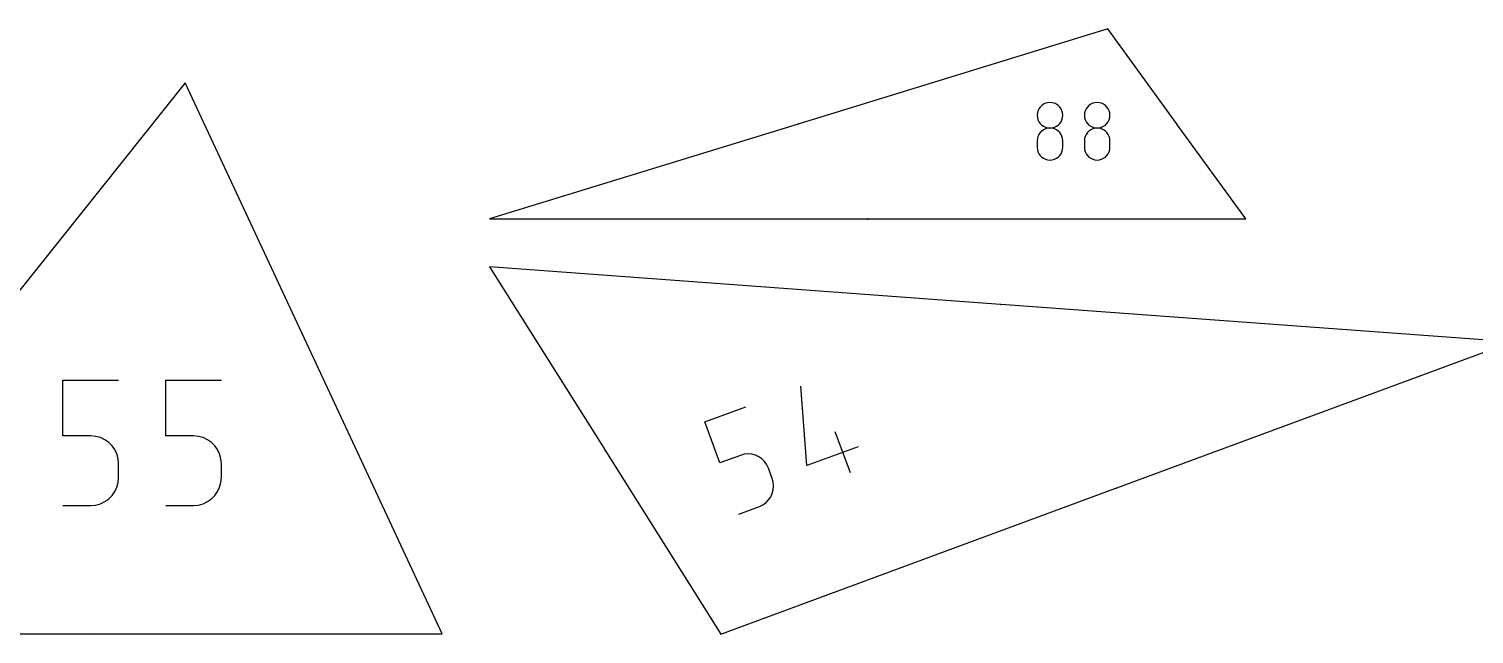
# Model space of a CAD drawing. Extents: x 0 to 500, y 0 to 1020.
# Drawn here: x 130.9 to 227.2, y 345.7 to 386.1 of the extents above; entities that cross this region are included whole.
import ezdxf

# ---------------------------------------------------------------- set-up
doc = ezdxf.new("R2010")
doc.units = 0

msp = doc.modelspace()

# ---------------------------------------------------------------- linework, layer by layer
at = {"layer": 'annotation', "color": 1}
for p, q in [((198.131059, 380.645333), (198.091362, 380.501347)), ((198.194254, 380.778043), (198.131059, 380.645333)), ((198.278521, 380.897035), (198.194254, 380.778043)), ((198.381436, 380.999869), (198.278521, 380.897035)), ((198.500571, 381.084101), (198.381436, 380.999869)), ((198.633501, 381.147291), (198.500571, 381.084101)), ((198.777799, 381.186995), (198.633501, 381.147291)), ((198.93104, 381.200773), (198.777799, 381.186995)), ((199.084281, 381.186995), (198.93104, 381.200773)), ((198.93104, 381.200773), (198.93104, 381.200773)), ((199.22858, 381.147291), (199.084281, 381.186995)), ((199.361509, 381.084101), (199.22858, 381.147291)), ((199.480645, 380.999869), (199.361509, 381.084101)), ((199.583559, 380.897035), (199.480645, 380.999869)), ((199.667827, 380.778043), (199.583559, 380.897035)), ((199.731022, 380.645333), (199.667827, 380.778043)), ((199.770718, 380.501347), (199.731022, 380.645333)), ((201.279191, 380.645333), (201.239495, 380.501347)), ((201.342386, 380.778043), (201.279191, 380.645333)), ((201.426654, 380.897035), (201.342386, 380.778043)), ((201.529568, 380.999869), (201.426654, 380.897035)), ((201.648703, 381.084101), (201.529568, 380.999869)), ((201.781633, 381.147291), (201.648703, 381.084101)), ((201.925932, 381.186995), (201.781633, 381.147291)), ((202.079173, 381.200773), (201.925932, 381.186995)), ((202.232414, 381.186995), (202.079173, 381.200773)), ((202.079173, 381.200773), (202.079173, 381.200773)), ((202.376712, 381.147291), (202.232414, 381.186995)), ((202.509642, 381.084101), (202.376712, 381.147291)), ((202.628777, 380.999869), (202.509642, 381.084101)), ((202.731692, 380.897035), (202.628777, 380.999869)), ((202.815959, 380.778043), (202.731692, 380.897035)), ((202.879154, 380.645333), (202.815959, 380.778043)), ((202.91885, 380.501347), (202.879154, 380.645333)), ((182.169041, 379.771635), (182.168974, 379.771178)), ((182.168974, 379.771178), (182.168988, 379.77071)), ((182.168988, 379.77071), (182.169088, 379.770238)), ((182.169184, 379.772069), (182.169041, 379.771635)), ((182.169088, 379.770238), (182.169088, 379.770238)), ((182.169088, 379.770238), (182.169271, 379.76979)), ((182.169398, 379.772473), (182.169184, 379.772069)), ((182.169271, 379.76979), (182.169523, 379.769393)), ((182.169678, 379.772836), (182.169398, 379.772473)), ((182.169523, 379.769393), (182.169836, 379.769052)), ((182.170019, 379.773148), (182.169678, 379.772836)), ((182.169836, 379.769052), (182.170199, 379.768772)), ((182.170415, 379.7734), (182.170019, 379.773148)), ((182.170199, 379.768772), (182.170603, 379.768558)), ((182.170862, 379.773583), (182.170415, 379.7734)), ((182.170617, 379.766512), (182.17055, 379.766054)), ((182.17055, 379.766054), (182.170565, 379.765584)), ((182.170565, 379.765584), (182.170665, 379.765111)), ((182.170603, 379.768558), (182.171038, 379.768415)), ((182.17076, 379.766947), (182.170617, 379.766512)), ((182.170665, 379.765111), (182.171057, 379.763835)), ((182.170974, 379.767351), (182.17076, 379.766947)), ((182.171334, 379.773683), (182.170862, 379.773583)), ((182.170862, 379.773583), (182.170862, 379.773583)), ((182.171253, 379.767714), (182.170974, 379.767351)), ((182.171038, 379.768415), (182.171495, 379.768348)), ((182.171057, 379.763835), (182.171057, 379.763835)), ((182.171057, 379.763835), (182.17124, 379.763387)), ((182.17124, 379.763387), (182.171493, 379.762991)), ((182.171594, 379.768027), (182.171253, 379.767714)), ((182.171804, 379.773697), (182.171334, 379.773683)), ((182.171493, 379.762991), (182.171805, 379.762651)), ((182.171495, 379.768348), (182.171965, 379.768362)), ((182.17199, 379.768279), (182.171594, 379.768027)), ((182.172261, 379.77363), (182.171804, 379.773697)), ((182.171805, 379.762651), (182.172168, 379.762372)), ((182.171965, 379.768362), (182.172437, 379.768462)), ((182.172437, 379.768462), (182.17199, 379.768279)), ((182.172168, 379.762372), (182.172571, 379.762159)), ((182.172696, 379.773487), (182.172261, 379.77363)), ((182.172437, 379.768462), (182.172884, 379.768644)), ((182.17291, 379.768562), (182.172437, 379.768462)), ((182.172437, 379.768462), (182.172437, 379.768462)), ((182.172437, 379.768462), (182.172437, 379.768462)), ((182.172571, 379.762159), (182.173006, 379.762017)), ((182.1731, 379.773274), (182.172696, 379.773487)), ((182.172884, 379.768644), (182.17328, 379.768897)), ((182.173379, 379.768576), (182.17291, 379.768562)), ((182.173006, 379.762017), (182.173463, 379.761951)), ((182.173463, 379.772995), (182.1731, 379.773274)), ((182.17328, 379.768897), (182.173621, 379.769209)), ((182.173836, 379.768509), (182.173379, 379.768576)), ((182.173775, 379.772655), (182.173463, 379.772995)), ((182.173463, 379.761951), (182.173932, 379.761965)), ((182.173621, 379.769209), (182.1739, 379.769572)), ((182.174027, 379.772259), (182.173775, 379.772655)), ((182.174272, 379.768366), (182.173836, 379.768509)), ((182.1739, 379.769572), (182.174114, 379.769976)), ((182.173932, 379.761965), (182.174404, 379.762066)), ((182.174209, 379.771814), (182.174027, 379.772259)), ((182.174114, 379.769976), (182.174257, 379.770412)), ((182.174209, 379.771814), (182.174209, 379.771814)), ((182.174309, 379.77134), (182.174209, 379.771814)), ((182.174257, 379.770412), (182.174324, 379.77087)), ((182.174675, 379.768152), (182.174272, 379.768366)), ((182.174324, 379.77087), (182.174309, 379.77134)), ((182.174404, 379.762066), (182.174851, 379.762248)), ((182.174404, 379.762066), (182.174404, 379.762066)), ((182.175038, 379.767872), (182.174675, 379.768152)), ((182.174851, 379.762248), (182.175248, 379.7625)), ((182.175351, 379.767531), (182.175038, 379.767872)), ((182.175248, 379.7625), (182.175589, 379.762811)), ((182.175603, 379.767134), (182.175351, 379.767531)), ((182.175589, 379.762811), (182.175868, 379.763173)), ((182.175786, 379.766686), (182.175603, 379.767134)), ((182.176179, 379.76541), (182.175786, 379.766686)), ((182.175786, 379.766686), (182.175786, 379.766686)), ((182.175868, 379.763173), (182.176083, 379.763576)), ((182.176083, 379.763576), (182.176226, 379.764011)), ((182.176279, 379.764937), (182.176179, 379.76541)), ((182.176226, 379.764011), (182.176293, 379.764468)), ((182.176293, 379.764468), (182.176279, 379.764937)), ((182.179123, 379.772968), (182.179074, 379.772176)), ((182.179074, 379.772176), (182.179139, 379.771377)), ((182.179282, 379.773739), (182.179123, 379.772968)), ((182.179139, 379.771377), (182.179322, 379.77058)), ((182.179548, 379.774479), (182.179282, 379.773739)), ((182.181882, 379.771367), (182.179322, 379.77058)), ((182.179322, 379.77058), (182.180501, 379.766747)), ((182.179915, 379.775176), (182.179548, 379.774479)), ((182.18038, 379.77582), (182.179915, 379.775176)), ((182.18094, 379.776397), (182.18038, 379.77582)), ((182.180501, 379.766747), (182.180501, 379.766747)), ((182.180501, 379.766747), (182.180684, 379.766299)), ((182.180684, 379.766299), (182.180936, 379.765902)), ((182.180936, 379.765902), (182.181249, 379.765561)), ((182.181589, 379.776898), (182.18094, 379.776397)), ((182.181249, 379.765561), (182.181612, 379.765281)), ((182.181412, 379.762644), (182.187177, 379.764417)), ((182.181589, 379.776898), (182.181589, 379.776898)), ((182.181612, 379.765281), (182.182015, 379.765067)), ((182.182355, 379.771468), (182.181882, 379.771367)), ((182.182015, 379.765067), (182.182451, 379.764924)), ((182.182825, 379.771483), (182.182355, 379.771468)), ((182.182451, 379.764924), (182.182908, 379.764857)), ((182.183282, 379.771417), (182.182825, 379.771483)), ((182.182908, 379.764857), (182.183377, 379.764871)), ((182.183717, 379.771275), (182.183282, 379.771417)), ((182.183377, 379.764871), (182.18385, 379.764971)), ((182.18412, 379.771062), (182.183717, 379.771275)), ((182.18385, 379.764971), (182.184297, 379.765154)), ((182.18385, 379.764971), (182.18385, 379.764971)), ((182.184483, 379.770782), (182.18412, 379.771062)), ((182.184297, 379.765154), (182.184694, 379.765407)), ((182.184795, 379.770442), (182.184483, 379.770782)), ((182.184694, 379.765407), (182.185035, 379.765719)), ((182.185047, 379.770046), (182.184795, 379.770442)), ((182.185035, 379.765719), (182.185314, 379.766082)), ((182.185229, 379.769598), (182.185047, 379.770046)), ((182.185622, 379.768322), (182.185229, 379.769598)), ((182.185229, 379.769598), (182.185229, 379.769598)), ((182.185314, 379.766082), (182.185528, 379.766486)), ((182.185528, 379.766486), (182.18567, 379.766921)), ((182.185722, 379.767849), (182.185622, 379.768322)), ((182.18567, 379.766921), (182.185737, 379.767379)), ((182.185737, 379.767379), (182.185722, 379.767849)), ((198.091362, 380.501347), (198.077591, 380.348529)), ((198.077591, 380.348529), (198.077591, 380.348529)), ((198.077591, 380.348529), (198.09137, 380.194993)), ((198.09137, 380.194993), (198.131086, 380.050448)), ((198.131086, 380.050448), (198.194307, 379.917319)), ((198.194307, 379.917319), (198.278601, 379.798025)), ((198.278601, 379.798025), (198.381535, 379.69499)), ((198.381535, 379.69499), (198.500678, 379.610635)), ((199.361402, 379.610635), (199.480545, 379.69499)), ((199.480545, 379.69499), (199.58348, 379.798025)), ((199.58348, 379.798025), (199.667773, 379.917319)), ((199.667773, 379.917319), (199.730994, 380.050448)), ((199.730994, 380.050448), (199.77071, 380.194993)), ((199.77071, 380.194993), (199.784489, 380.348529)), ((199.784489, 380.348529), (199.770718, 380.501347)), ((199.784489, 380.348529), (199.784489, 380.348529)), ((201.239495, 380.501347), (201.225724, 380.348529)), ((201.225724, 380.348529), (201.225724, 380.348529)), ((201.225724, 380.348529), (201.239503, 380.194993)), ((201.239503, 380.194993), (201.279219, 380.050448)), ((201.279219, 380.050448), (201.342439, 379.917319)), ((201.342439, 379.917319), (201.426733, 379.798025)), ((201.426733, 379.798025), (201.529667, 379.69499)), ((201.529667, 379.69499), (201.648811, 379.610635)), ((202.509535, 379.610635), (202.628678, 379.69499)), ((202.628678, 379.69499), (202.731612, 379.798025)), ((202.731612, 379.798025), (202.815906, 379.917319)), ((202.815906, 379.917319), (202.879127, 380.050448)), ((202.879127, 380.050448), (202.918843, 380.194993)), ((202.918843, 380.194993), (202.932622, 380.348529)), ((202.932622, 380.348529), (202.91885, 380.501347)), ((202.932622, 380.348529), (202.932622, 380.348529)), ((207.377347, 379.771905), (207.378921, 379.769738)), ((207.378921, 379.769738), (207.378921, 379.769738)), ((207.378921, 379.769738), (207.379239, 379.769374)), ((207.379239, 379.769374), (207.379606, 379.769081)), ((207.379606, 379.769081), (207.380012, 379.76886)), ((207.380012, 379.76886), (207.380445, 379.768713)), ((207.380445, 379.768713), (207.380897, 379.768642)), ((207.380897, 379.768642), (207.381355, 379.768648)), ((207.381355, 379.768648), (207.38181, 379.768733)), ((207.38181, 379.768733), (207.38225, 379.768899)), ((207.38225, 379.768899), (207.382666, 379.769147)), ((207.382666, 379.769147), (207.383745, 379.769931)), ((207.382761, 379.775839), (207.387107, 379.778996)), ((207.384335, 379.773671), (207.382761, 379.775839)), ((207.383155, 379.76391), (207.384729, 379.761743)), ((207.383745, 379.769931), (207.38411, 379.770249)), ((207.383745, 379.769931), (207.383745, 379.769931)), ((207.38411, 379.770249), (207.384403, 379.770617)), ((207.384583, 379.773257), (207.384335, 379.773671)), ((207.384403, 379.770617), (207.384624, 379.771022)), ((207.384749, 379.772817), (207.384583, 379.773257)), ((207.384624, 379.771022), (207.38477, 379.771455)), ((207.384729, 379.761743), (207.384729, 379.761743)), ((207.384729, 379.761743), (207.385047, 379.761379)), ((207.384834, 379.772364), (207.384749, 379.772817)), ((207.38477, 379.771455), (207.384841, 379.771906)), ((207.384841, 379.771906), (207.384834, 379.772364)), ((207.385047, 379.761379), (207.385414, 379.761086)), ((207.385414, 379.761086), (207.38582, 379.760865)), ((207.38582, 379.760865), (207.386254, 379.760718)), ((207.386254, 379.760718), (207.386705, 379.760647)), ((207.386705, 379.760647), (207.387164, 379.760653)), ((207.387107, 379.778996), (207.390256, 379.774661)), ((207.387164, 379.760653), (207.387618, 379.760738)), ((207.387618, 379.760738), (207.388058, 379.760904)), ((207.388058, 379.760904), (207.388474, 379.761152)), ((207.388474, 379.761152), (207.389554, 379.761936)), ((207.388569, 379.767844), (207.392915, 379.771001)), ((207.390143, 379.765676), (207.388569, 379.767844)), ((207.389554, 379.761936), (207.389918, 379.762254)), ((207.389554, 379.761936), (207.389554, 379.761936)), ((207.389918, 379.762254), (207.390211, 379.762622)), ((207.390391, 379.765262), (207.390143, 379.765676)), ((207.390211, 379.762622), (207.390432, 379.763027)), ((207.390557, 379.764822), (207.390391, 379.765262)), ((207.390432, 379.763027), (207.390578, 379.76346)), ((207.390643, 379.764369), (207.390557, 379.764822)), ((207.390578, 379.76346), (207.390649, 379.763911)), ((207.390649, 379.763911), (207.390643, 379.764369)), ((207.392915, 379.771001), (207.396064, 379.766666)), ((198.091362, 378.792926), (198.077591, 378.639462)), ((198.131059, 378.937414), (198.091362, 378.792926)), ((198.194254, 379.070502), (198.131059, 378.937414)), ((198.278521, 379.189766), (198.194254, 379.070502)), ((198.381436, 379.292781), (198.278521, 379.189766)), ((198.500571, 379.377123), (198.381436, 379.292781)), ((198.633501, 379.440369), (198.500571, 379.377123)), ((198.500678, 379.610635), (198.633598, 379.547383)), ((198.777799, 379.480094), (198.633501, 379.440369)), ((198.633598, 379.547383), (198.777863, 379.507655)), ((198.93104, 379.493875), (198.777799, 379.480094)), ((198.777863, 379.507655), (198.93104, 379.493875)), ((198.93104, 379.493875), (199.084218, 379.507655)), ((199.084281, 379.480102), (198.93104, 379.493875)), ((198.93104, 379.493875), (198.93104, 379.493875)), ((198.93104, 379.493875), (198.93104, 379.493875)), ((199.084218, 379.507655), (199.228482, 379.547383)), ((199.22858, 379.440397), (199.084281, 379.480102)), ((199.228482, 379.547383), (199.361402, 379.610635)), ((199.361509, 379.377177), (199.22858, 379.440397)), ((199.480645, 379.29286), (199.361509, 379.377177)), ((199.583559, 379.189865), (199.480645, 379.29286)), ((199.667827, 379.070609), (199.583559, 379.189865)), ((199.731022, 378.937511), (199.667827, 379.070609)), ((199.770718, 378.79299), (199.731022, 378.937511)), ((199.784489, 378.639462), (199.770718, 378.79299)), ((201.239495, 378.792926), (201.225724, 378.639462)), ((201.279191, 378.937414), (201.239495, 378.792926)), ((201.342386, 379.070502), (201.279191, 378.937414)), ((201.426654, 379.189766), (201.342386, 379.070502)), ((201.529568, 379.292781), (201.426654, 379.189766)), ((201.648703, 379.377123), (201.529568, 379.292781)), ((201.781633, 379.440369), (201.648703, 379.377123)), ((201.648811, 379.610635), (201.781731, 379.547383)), ((201.925932, 379.480094), (201.781633, 379.440369)), ((201.781731, 379.547383), (201.925995, 379.507655)), ((202.079173, 379.493875), (201.925932, 379.480094)), ((201.925995, 379.507655), (202.079173, 379.493875)), ((202.079173, 379.493875), (202.23235, 379.507655)), ((202.232414, 379.480102), (202.079173, 379.493875)), ((202.079173, 379.493875), (202.079173, 379.493875)), ((202.079173, 379.493875), (202.079173, 379.493875)), ((202.23235, 379.507655), (202.376615, 379.547383)), ((202.376712, 379.440397), (202.232414, 379.480102)), ((202.376615, 379.547383), (202.509535, 379.610635)), ((202.509642, 379.377177), (202.376712, 379.440397)), ((202.628777, 379.29286), (202.509642, 379.377177)), ((202.731692, 379.189865), (202.628777, 379.29286)), ((202.815959, 379.070609), (202.731692, 379.189865)), ((202.879154, 378.937511), (202.815959, 379.070609)), ((202.91885, 378.79299), (202.879154, 378.937511)), ((202.932622, 378.639462), (202.91885, 378.79299)), ((198.077591, 378.639462), (198.077591, 378.214304)), ((198.077591, 378.214304), (198.077591, 378.214304)), ((198.077591, 378.214304), (198.09137, 378.06085)), ((198.09137, 378.06085), (198.131086, 377.916528)), ((198.131086, 377.916528), (198.194307, 377.783719)), ((198.194307, 377.783719), (198.278601, 377.664805)), ((199.58348, 377.664805), (199.667773, 377.783719)), ((199.667773, 377.783719), (199.730994, 377.916528)), ((199.730994, 377.916528), (199.77071, 378.06085)), ((199.77071, 378.06085), (199.784489, 378.214304)), ((199.784489, 378.214304), (199.784489, 378.639462)), ((199.784489, 378.639462), (199.784489, 378.639462)), ((201.225724, 378.639462), (201.225724, 378.214304)), ((201.225724, 378.214304), (201.225724, 378.214304)), ((201.225724, 378.214304), (201.239503, 378.06085)), ((201.239503, 378.06085), (201.279219, 377.916528)), ((201.279219, 377.916528), (201.342439, 377.783719)), ((201.342439, 377.783719), (201.426733, 377.664805)), ((202.731612, 377.664805), (202.815906, 377.783719)), ((202.815906, 377.783719), (202.879127, 377.916528)), ((202.879127, 377.916528), (202.918843, 378.06085)), ((202.918843, 378.06085), (202.932622, 378.214304)), ((202.932622, 378.214304), (202.932622, 378.639462)), ((202.932622, 378.639462), (202.932622, 378.639462)), ((198.278601, 377.664805), (198.381535, 377.56217)), ((198.381535, 377.56217), (198.500678, 377.478195)), ((198.500678, 377.478195), (198.633598, 377.415264)), ((198.633598, 377.415264), (198.777863, 377.375758)), ((198.777863, 377.375758), (198.93104, 377.36206)), ((198.93104, 377.36206), (199.084218, 377.375758)), ((198.93104, 377.36206), (198.93104, 377.36206)), ((199.084218, 377.375758), (199.228482, 377.415264)), ((199.228482, 377.415264), (199.361402, 377.478195)), ((199.361402, 377.478195), (199.480545, 377.56217)), ((199.480545, 377.56217), (199.58348, 377.664805)), ((201.426733, 377.664805), (201.529667, 377.56217)), ((201.529667, 377.56217), (201.648811, 377.478195)), ((201.648811, 377.478195), (201.781731, 377.415264)), ((201.781731, 377.415264), (201.925995, 377.375758)), ((201.925995, 377.375758), (202.079173, 377.36206)), ((202.079173, 377.36206), (202.23235, 377.375758)), ((202.079173, 377.36206), (202.079173, 377.36206)), ((202.23235, 377.375758), (202.376615, 377.415264)), ((202.376615, 377.415264), (202.509535, 377.478195)), ((202.509535, 377.478195), (202.628678, 377.56217)), ((202.628678, 377.56217), (202.731612, 377.664805)), ((186.779763, 373.43892), (186.773731, 373.43892)), ((186.774113, 373.435212), (186.77407, 373.43473)), ((186.77407, 373.43473), (186.77407, 373.433395)), ((186.77407, 373.433395), (186.77407, 373.433395)), ((186.77407, 373.433395), (186.774113, 373.432914)), ((186.774237, 373.435666), (186.774113, 373.435212)), ((186.774113, 373.432914), (186.774237, 373.432461)), ((186.774435, 373.436083), (186.774237, 373.435666)), ((186.774237, 373.432461), (186.774435, 373.432044)), ((186.774699, 373.436458), (186.774435, 373.436083)), ((186.774435, 373.432044), (186.774699, 373.431671)), ((186.775022, 373.436781), (186.774699, 373.436458)), ((186.774699, 373.431671), (186.775022, 373.431348)), ((186.775396, 373.437046), (186.775022, 373.436781)), ((186.775022, 373.431348), (186.775396, 373.431085)), ((186.775814, 373.437244), (186.775396, 373.437046)), ((186.775396, 373.431085), (186.775814, 373.430887)), ((186.775404, 373.425348), (186.776171, 373.425636)), ((186.775404, 373.425348), (186.775404, 373.425348)), ((186.776267, 373.437369), (186.775814, 373.437244)), ((186.775814, 373.430887), (186.776267, 373.430763)), ((186.776171, 373.425636), (186.776875, 373.426023)), ((186.776749, 373.437412), (186.776267, 373.437369)), ((186.776267, 373.430763), (186.776749, 373.43072)), ((186.77723, 373.437369), (186.776749, 373.437412)), ((186.776749, 373.437412), (186.776749, 373.437412)), ((186.776749, 373.43072), (186.779428, 373.43072)), ((186.776875, 373.426023), (186.777509, 373.426501)), ((186.777682, 373.437244), (186.77723, 373.437369)), ((186.777509, 373.426501), (186.778065, 373.42706)), ((186.7781, 373.437046), (186.777682, 373.437244)), ((186.778065, 373.42706), (186.778536, 373.427689)), ((186.778474, 373.436781), (186.7781, 373.437046)), ((186.778797, 373.436458), (186.778474, 373.436781)), ((186.778536, 373.427689), (186.778916, 373.42838)), ((186.779061, 373.436083), (186.778797, 373.436458)), ((186.778916, 373.42838), (186.779195, 373.429121)), ((186.77926, 373.435666), (186.779061, 373.436083)), ((186.779195, 373.429121), (186.779368, 373.429905)), ((186.779384, 373.435212), (186.77926, 373.435666)), ((186.779368, 373.429905), (186.779428, 373.43072)), ((186.779428, 373.43473), (186.779384, 373.435212)), ((186.779428, 373.43072), (186.779428, 373.43473)), ((186.779428, 373.43473), (186.779428, 373.43473)), ((186.783995, 373.435212), (186.783952, 373.43473)), ((186.783952, 373.43473), (186.783952, 373.433395)), ((186.783952, 373.433395), (186.783952, 373.433395)), ((186.783952, 373.433395), (186.783995, 373.432914)), ((186.78931, 373.425348), (186.783952, 373.425348)), ((186.78412, 373.435666), (186.783995, 373.435212)), ((186.783995, 373.432914), (186.78412, 373.432461)), ((186.784318, 373.436083), (186.78412, 373.435666)), ((186.78412, 373.432461), (186.784318, 373.432044)), ((186.784583, 373.436458), (186.784318, 373.436083)), ((186.784318, 373.432044), (186.784582, 373.431671)), ((186.784582, 373.431671), (186.784906, 373.431348)), ((186.784906, 373.436781), (186.784583, 373.436458)), ((186.78528, 373.437046), (186.784906, 373.436781)), ((186.784906, 373.431348), (186.785279, 373.431085)), ((186.785279, 373.431085), (186.785697, 373.430887)), ((186.785697, 373.437244), (186.78528, 373.437046)), ((186.78615, 373.437369), (186.785697, 373.437244)), ((186.785697, 373.430887), (186.78615, 373.430763)), ((186.786631, 373.437412), (186.78615, 373.437369)), ((186.78615, 373.430763), (186.786631, 373.43072)), ((186.78931, 373.437412), (186.786631, 373.437412)), ((186.786631, 373.437412), (186.786631, 373.437412)), ((186.786631, 373.43072), (186.78931, 373.43072)), ((186.78931, 373.43072), (186.78931, 373.425348)), ((195.642161, 367.727092), (195.645402, 367.726855)), ((195.642755, 367.735187), (195.643231, 367.741687)), ((195.645996, 367.73495), (195.642755, 367.735187)), ((195.643231, 367.741687), (195.649713, 367.741212)), ((195.645402, 367.726855), (195.645988, 367.726864)), ((195.645402, 367.726855), (195.645402, 367.726855)), ((195.645988, 367.726864), (195.646547, 367.726975)), ((195.646574, 367.734855), (195.645996, 367.73495)), ((195.646547, 367.726975), (195.647069, 367.727178)), ((195.647111, 367.734665), (195.646574, 367.734855)), ((195.647069, 367.727178), (195.647545, 367.727465)), ((195.647598, 367.734389), (195.647111, 367.734665)), ((195.647545, 367.727465), (195.647964, 367.727827)), ((195.648027, 367.734037), (195.647598, 367.734389)), ((195.647964, 367.727827), (195.648318, 367.728257)), ((195.648389, 367.733619), (195.648027, 367.734037)), ((195.648318, 367.728257), (195.648595, 367.728745)), ((195.648676, 367.733144), (195.648389, 367.733619)), ((195.648595, 367.728745), (195.648786, 367.729282)), ((195.648879, 367.732622), (195.648676, 367.733144)), ((195.648786, 367.729282), (195.648881, 367.729862)), ((195.64899, 367.732063), (195.648879, 367.732622)), ((195.648881, 367.729862), (195.648999, 367.731476)), ((195.648999, 367.731476), (195.64899, 367.732063)), ((195.648999, 367.731476), (195.648999, 367.731476)), ((195.658431, 367.740573), (195.654948, 367.737565)), ((195.657361, 367.725978), (195.658431, 367.740573)), ((149.823923, 364.14343), (149.825055, 364.141002)), ((149.825055, 364.141002), (149.825055, 364.141002)), ((149.825055, 364.141002), (149.825297, 364.140585)), ((149.825297, 364.140585), (149.825601, 364.140227)), ((149.825601, 364.140227), (149.825957, 364.139933)), ((149.825957, 364.139933), (149.826355, 364.139706)), ((149.826355, 364.139706), (149.826785, 364.13955)), ((149.826785, 364.13955), (149.827236, 364.139468)), ((149.827236, 364.139468), (149.827698, 364.139465)), ((149.827698, 364.139465), (149.828162, 364.139543)), ((149.830362, 364.129619), (149.828098, 364.134474)), ((149.828098, 364.134474), (149.837413, 364.133355)), ((149.828162, 364.139543), (149.828617, 364.139708)), ((149.828617, 364.139708), (149.829826, 364.140272)), ((149.829826, 364.140272), (149.830245, 364.140515)), ((149.829826, 364.140272), (149.829826, 364.140272)), ((149.829987, 364.146258), (149.834855, 364.148528)), ((149.831119, 364.14383), (149.829987, 364.146258)), ((149.830245, 364.140515), (149.830603, 364.140819)), ((149.830603, 364.140819), (149.830896, 364.141175)), ((149.830896, 364.141175), (149.831123, 364.141572)), ((149.831283, 364.143376), (149.831119, 364.14383)), ((149.831123, 364.141572), (149.831278, 364.142001)), ((149.831278, 364.142001), (149.831359, 364.142451)), ((149.831362, 364.142913), (149.831283, 364.143376)), ((149.831359, 364.142451), (149.831362, 364.142913)), ((149.834855, 364.148528), (149.837119, 364.143672)), ((149.837967, 364.138679), (149.837207, 364.138713)), ((149.837413, 364.133355), (149.837413, 364.133355)), ((149.837413, 364.133355), (149.837422, 364.133353)), ((149.837422, 364.133353), (149.837431, 364.133351)), ((149.837431, 364.133351), (149.837441, 364.133349)), ((149.837441, 364.133349), (149.83745, 364.133348)), ((149.83745, 364.133348), (149.837459, 364.133346)), ((149.837459, 364.133346), (149.837469, 364.133345)), ((149.837469, 364.133345), (149.837479, 364.133344)), ((149.837479, 364.133344), (149.837489, 364.133344)), ((149.837489, 364.133344), (149.8375, 364.133343)), ((149.8375, 364.133343), (149.8375, 364.133343)), ((149.8375, 364.133343), (149.837984, 364.133343)), ((149.838444, 364.138593), (149.837967, 364.138679)), ((149.837984, 364.133343), (149.838447, 364.133427)), ((149.838885, 364.13843), (149.838444, 364.138593)), ((149.838447, 364.133427), (149.83888, 364.133588)), ((149.83888, 364.133588), (149.839276, 364.133819)), ((149.839284, 364.138196), (149.838885, 364.13843)), ((149.839276, 364.133819), (149.839626, 364.134112)), ((149.839633, 364.1379), (149.839284, 364.138196)), ((149.839626, 364.134112), (149.839923, 364.134462)), ((149.839927, 364.13755), (149.839633, 364.1379)), ((149.839923, 364.134462), (149.840157, 364.13486)), ((149.840158, 364.137154), (149.839927, 364.13755)), ((149.840157, 364.13486), (149.840322, 364.1353)), ((149.84032, 364.136721), (149.840158, 364.137154)), ((149.840406, 364.136259), (149.84032, 364.136721)), ((149.840322, 364.1353), (149.840409, 364.135775)), ((149.840409, 364.135775), (149.840406, 364.136259)), ((149.840409, 364.135775), (149.840409, 364.135775)), ((133.122789, 358.963707), (133.122789, 362.688198)), ((133.122789, 362.688198), (136.837314, 362.688198)), ((139.973706, 358.963707), (139.973706, 362.688198)), ((139.973706, 362.688198), (143.688231, 362.688198)), ((182.724046, 356.979077), (182.319925, 362.270169)), ((175.913328, 359.902519), (178.646923, 360.912758)), ((176.926278, 357.16159), (175.913328, 359.902519)), ((134.980052, 358.963707), (133.122789, 358.963707)), ((135.313532, 358.933898), (134.980052, 358.963707)), ((135.627552, 358.847925), (135.313532, 358.933898)), ((135.916832, 358.710975), (135.627552, 358.847925)), ((136.176092, 358.528231), (135.916832, 358.710975)), ((136.400053, 358.304878), (136.176092, 358.528231)), ((141.830969, 358.963707), (139.973706, 358.963707)), ((142.164449, 358.933898), (141.830969, 358.963707)), ((142.478469, 358.847925), (142.164449, 358.933898)), ((142.767749, 358.710975), (142.478469, 358.847925)), ((143.02701, 358.528231), (142.767749, 358.710975)), ((143.250971, 358.304878), (143.02701, 358.528231)), ((185.622886, 356.495159), (184.612647, 359.228753)), ((136.583436, 358.0461), (136.400053, 358.304878)), ((136.720959, 357.757083), (136.583436, 358.0461)), ((136.807345, 357.44301), (136.720959, 357.757083)), ((143.434353, 358.0461), (143.250971, 358.304878)), ((143.571877, 357.757083), (143.434353, 358.0461)), ((143.658263, 357.44301), (143.571877, 357.757083)), ((169.270598, 357.990064), (169.270598, 357.990064)), ((169.270598, 357.990064), (169.27125, 357.989568)), ((169.27125, 357.989568), (169.271954, 357.989178)), ((169.271954, 357.989178), (169.272696, 357.988896)), ((169.272696, 357.988896), (169.273465, 357.988723)), ((169.273465, 357.988723), (169.274248, 357.98866)), ((169.274248, 357.98866), (169.275035, 357.988707)), ((169.275035, 357.988707), (169.275811, 357.988865)), ((169.275473, 357.993583), (169.275449, 357.993126)), ((169.275449, 357.993126), (169.275504, 357.992668)), ((169.275574, 357.994028), (169.275473, 357.993583)), ((169.275504, 357.992668), (169.275641, 357.992218)), ((169.275749, 357.99445), (169.275574, 357.994028)), ((169.275641, 357.992218), (169.275861, 357.991787)), ((169.275996, 357.99484), (169.275749, 357.99445)), ((169.275811, 357.988865), (169.276567, 357.989136)), ((169.275861, 357.991787), (169.277288, 357.98952)), ((169.276313, 357.995187), (169.275996, 357.99484)), ((169.276206, 357.982366), (169.276182, 357.981909)), ((169.276182, 357.981909), (169.276236, 357.98145)), ((169.276307, 357.982812), (169.276206, 357.982366)), ((169.276236, 357.98145), (169.276372, 357.981)), ((169.276483, 357.983234), (169.276307, 357.982812)), ((169.276698, 357.99548), (169.276313, 357.995187)), ((169.276372, 357.981), (169.276592, 357.98057)), ((169.276729, 357.983624), (169.276483, 357.983234)), ((169.276567, 357.989136), (169.277288, 357.98952)), ((169.276592, 357.98057), (169.276592, 357.98057)), ((169.276592, 357.98057), (169.276884, 357.980186)), ((169.277828, 357.996191), (169.276698, 357.99548)), ((169.276698, 357.99548), (169.276698, 357.99548)), ((169.277045, 357.983971), (169.276729, 357.983624)), ((169.276884, 357.980186), (169.277231, 357.979869)), ((169.277428, 357.984263), (169.277045, 357.983971)), ((169.277231, 357.979869), (169.277621, 357.979622)), ((169.277288, 357.98952), (169.280682, 357.991656)), ((169.277859, 357.984483), (169.277428, 357.984263)), ((169.277428, 357.984263), (169.277428, 357.984263)), ((169.277621, 357.979622), (169.278044, 357.979446)), ((169.278258, 357.996411), (169.277828, 357.996191)), ((169.27831, 357.984619), (169.277859, 357.984483)), ((169.278044, 357.979446), (169.27849, 357.979345)), ((169.278709, 357.996547), (169.278258, 357.996411)), ((169.278769, 357.984674), (169.27831, 357.984619)), ((169.27849, 357.979345), (169.278947, 357.97932)), ((169.279168, 357.996602), (169.278709, 357.996547)), ((169.279227, 357.984649), (169.278769, 357.984674)), ((169.278947, 357.97932), (169.279405, 357.979374)), ((169.279625, 357.996578), (169.279168, 357.996602)), ((169.279673, 357.984548), (169.279227, 357.984649)), ((169.279405, 357.979374), (169.279854, 357.979509)), ((169.280071, 357.996477), (169.279625, 357.996578)), ((169.280096, 357.984373), (169.279673, 357.984548)), ((169.279854, 357.979509), (169.280283, 357.979728)), ((169.280494, 357.996302), (169.280071, 357.996477)), ((169.280486, 357.984125), (169.280096, 357.984373)), ((169.280283, 357.979728), (169.280668, 357.980022)), ((169.280283, 357.979728), (169.280283, 357.979728)), ((169.280833, 357.983808), (169.280486, 357.984125)), ((169.280884, 357.996054), (169.280494, 357.996302)), ((169.280668, 357.980022), (169.280985, 357.980369)), ((169.280682, 357.991656), (169.281067, 357.99195)), ((169.280682, 357.991656), (169.280682, 357.991656)), ((169.280741, 357.985221), (169.280716, 357.984763)), ((169.280716, 357.984763), (169.28077, 357.984304)), ((169.280842, 357.985666), (169.280741, 357.985221)), ((169.28077, 357.984304), (169.280906, 357.983855)), ((169.281126, 357.983425), (169.280833, 357.983808)), ((169.281018, 357.98609), (169.280842, 357.985666)), ((169.281231, 357.995737), (169.280884, 357.996054)), ((169.280906, 357.983855), (169.281126, 357.983425)), ((169.280985, 357.980369), (169.281233, 357.980759)), ((169.281266, 357.98648), (169.281018, 357.98609)), ((169.281067, 357.99195), (169.281384, 357.992297)), ((169.281126, 357.983425), (169.281126, 357.983425)), ((169.281126, 357.983425), (169.281419, 357.983041)), ((169.281346, 357.982995), (169.281126, 357.983425)), ((169.281126, 357.983425), (169.281126, 357.983425)), ((169.284407, 357.993605), (169.281193, 357.998709)), ((169.281524, 357.995352), (169.281231, 357.995737)), ((169.281233, 357.980759), (169.281409, 357.981183)), ((169.281584, 357.986827), (169.281266, 357.98648)), ((169.281481, 357.982545), (169.281346, 357.982995)), ((169.281384, 357.992297), (169.281632, 357.992687)), ((169.281409, 357.981183), (169.281511, 357.981629)), ((169.281419, 357.983041), (169.281766, 357.982724)), ((169.281535, 357.982086), (169.281481, 357.982545)), ((169.281511, 357.981629), (169.281535, 357.982086)), ((169.281744, 357.994922), (169.281524, 357.995352)), ((169.281524, 357.995352), (169.281524, 357.995352)), ((169.281969, 357.987121), (169.281584, 357.986827)), ((169.281632, 357.992687), (169.281808, 357.993111)), ((169.28188, 357.994473), (169.281744, 357.994922)), ((169.281766, 357.982724), (169.282156, 357.982476)), ((169.281808, 357.993111), (169.281909, 357.993556)), ((169.281934, 357.994014), (169.28188, 357.994473)), ((169.281909, 357.993556), (169.281934, 357.994014)), ((169.283098, 357.987832), (169.281969, 357.987121)), ((169.281969, 357.987121), (169.281969, 357.987121)), ((169.282156, 357.982476), (169.282579, 357.982301)), ((169.282579, 357.982301), (169.283025, 357.9822)), ((169.283025, 357.9822), (169.283483, 357.982175)), ((169.283529, 357.988052), (169.283098, 357.987832)), ((169.283483, 357.982175), (169.283942, 357.98223)), ((169.283979, 357.988187), (169.283529, 357.988052)), ((169.283942, 357.98223), (169.284392, 357.982366)), ((169.284437, 357.988242), (169.283979, 357.988187)), ((169.284392, 357.982366), (169.284823, 357.982586)), ((169.284894, 357.988216), (169.284437, 357.988242)), ((169.284823, 357.982586), (169.285952, 357.983297)), ((169.285339, 357.988115), (169.284894, 357.988216)), ((169.285761, 357.987939), (169.285339, 357.988115)), ((169.28615, 357.987691), (169.285761, 357.987939)), ((169.285952, 357.983297), (169.286337, 357.98359)), ((169.285952, 357.983297), (169.285952, 357.983297)), ((169.286497, 357.987373), (169.28615, 357.987691)), ((169.286337, 357.98359), (169.286654, 357.983937)), ((169.286789, 357.986989), (169.286497, 357.987373)), ((169.286654, 357.983937), (169.286901, 357.984327)), ((169.287009, 357.98656), (169.286789, 357.986989)), ((169.286789, 357.986989), (169.286789, 357.986989)), ((169.286901, 357.984327), (169.287076, 357.98475)), ((169.287145, 357.98611), (169.287009, 357.98656)), ((169.287076, 357.98475), (169.287176, 357.985195)), ((169.2872, 357.985652), (169.287145, 357.98611)), ((169.287176, 357.985195), (169.2872, 357.985652)), ((178.293075, 357.66671), (176.926278, 357.16159)), ((178.546597, 357.735469), (178.293075, 357.66671)), ((178.801073, 357.757604), (178.546597, 357.735469)), ((179.051206, 357.735495), (178.801073, 357.757604)), ((179.291702, 357.671521), (179.051206, 357.735495)), ((179.517265, 357.568062), (179.291702, 357.671521)), ((179.722599, 357.427497), (179.517265, 357.568062)), ((186.141618, 358.24209), (182.724046, 356.979077)), ((136.837314, 357.109067), (136.807345, 357.44301)), ((136.837314, 356.183845), (136.837314, 357.109067)), ((136.837314, 357.109067), (136.837314, 357.109067)), ((143.688231, 357.109067), (143.658263, 357.44301)), ((143.688231, 356.183845), (143.688231, 357.109067)), ((143.688231, 357.109067), (143.688231, 357.109067)), ((179.90241, 357.252205), (179.722599, 357.427497)), ((180.051402, 357.044567), (179.90241, 357.252205)), ((180.164278, 356.806962), (180.051402, 357.044567)), ((180.415911, 356.126073), (180.164278, 356.806962)), ((180.164278, 356.806962), (180.164278, 356.806962)), ((136.720899, 355.535234), (136.807328, 355.84974)), ((136.807328, 355.84974), (136.837314, 356.183845)), ((143.571816, 355.535234), (143.658245, 355.84974)), ((143.658245, 355.84974), (143.688231, 356.183845)), ((180.48471, 355.872043), (180.415911, 356.126073)), ((180.484169, 355.366511), (180.506642, 355.617085)), ((180.506642, 355.617085), (180.48471, 355.872043)), ((135.916599, 354.578441), (136.175876, 354.76193)), ((136.175876, 354.76193), (136.399881, 354.986066)), ((136.399881, 354.986066), (136.583319, 355.245588)), ((136.583319, 355.245588), (136.720899, 355.535234)), ((142.767516, 354.578441), (143.026794, 354.76193)), ((143.026794, 354.76193), (143.250798, 354.986066)), ((143.250798, 354.986066), (143.434236, 355.245588)), ((143.434236, 355.245588), (143.571816, 355.535234)), ((179.999506, 354.5143), (180.17496, 354.694216)), ((180.17496, 354.694216), (180.315864, 354.899765)), ((180.315864, 354.899765), (180.419755, 355.125634)), ((180.419755, 355.125634), (180.484169, 355.366511)), ((203.348579, 355.492709), (203.348537, 355.492248)), ((203.348537, 355.492248), (203.348578, 355.491779)), ((203.348578, 355.491779), (203.348704, 355.491312)), ((203.348697, 355.493152), (203.348579, 355.492709)), ((203.348888, 355.493567), (203.348697, 355.493152)), ((203.348704, 355.491312), (203.349167, 355.490061)), ((203.349147, 355.493945), (203.348888, 355.493567)), ((203.34947, 355.494276), (203.349147, 355.493945)), ((203.349167, 355.490061), (203.349167, 355.490061)), ((203.349167, 355.490061), (203.349374, 355.489624)), ((203.349374, 355.489624), (203.349648, 355.489242)), ((203.349851, 355.494549), (203.34947, 355.494276)), ((203.349648, 355.489242), (203.349979, 355.48892)), ((203.350287, 355.494757), (203.349851, 355.494549)), ((203.349979, 355.48892), (203.350356, 355.488661)), ((203.3528, 355.495685), (203.350287, 355.494757)), ((203.350287, 355.494757), (203.350287, 355.494757)), ((203.350356, 355.488661), (203.350771, 355.488471)), ((203.350771, 355.488471), (203.351213, 355.488353)), ((203.351213, 355.488353), (203.351673, 355.488313)), ((203.351673, 355.488313), (203.352141, 355.488353)), ((203.356982, 355.484369), (203.351957, 355.482512)), ((203.352141, 355.488353), (203.352607, 355.48848)), ((203.352607, 355.48848), (203.35512, 355.489409)), ((203.35512, 355.489409), (203.356982, 355.484369)), ((203.357848, 355.496134), (203.357807, 355.495674)), ((203.357807, 355.495674), (203.357847, 355.495205)), ((203.357847, 355.495205), (203.357974, 355.494738)), ((203.357967, 355.496577), (203.357848, 355.496134)), ((203.358158, 355.496993), (203.357967, 355.496577)), ((203.357974, 355.494738), (203.358436, 355.493486)), ((203.358417, 355.49737), (203.358158, 355.496993)), ((203.358739, 355.497701), (203.358417, 355.49737)), ((203.358436, 355.493486), (203.358436, 355.493486)), ((203.358436, 355.493486), (203.358644, 355.493049)), ((203.358644, 355.493049), (203.358918, 355.492668)), ((203.359121, 355.497975), (203.358739, 355.497701)), ((203.358918, 355.492668), (203.359248, 355.492345)), ((203.359557, 355.498182), (203.359121, 355.497975)), ((203.359248, 355.492345), (203.359626, 355.492087)), ((203.36207, 355.499111), (203.359557, 355.498182)), ((203.359557, 355.498182), (203.359557, 355.498182)), ((203.359626, 355.492087), (203.36004, 355.491897)), ((203.36004, 355.491897), (203.360483, 355.491779)), ((203.360483, 355.491779), (203.360942, 355.491738)), ((203.360942, 355.491738), (203.36141, 355.491779)), ((203.366252, 355.487795), (203.361226, 355.485938)), ((203.36141, 355.491779), (203.361876, 355.491905)), ((203.361876, 355.491905), (203.364389, 355.492834)), ((203.364389, 355.492834), (203.366252, 355.487795)), ((133.122789, 354.324485), (134.980052, 354.324485)), ((134.980052, 354.324485), (135.313394, 354.354456)), ((134.980052, 354.324485), (134.980052, 354.324485)), ((135.313394, 354.354456), (135.627341, 354.440862)), ((135.627341, 354.440862), (135.916599, 354.578441)), ((139.973706, 354.324485), (141.830969, 354.324485)), ((141.830969, 354.324485), (142.164311, 354.354456)), ((141.830969, 354.324485), (141.830969, 354.324485)), ((142.164311, 354.354456), (142.478258, 354.440862)), ((142.478258, 354.440862), (142.767516, 354.578441)), ((178.188007, 353.747492), (179.554804, 354.252612)), ((179.554804, 354.252612), (179.791966, 354.365328)), ((179.554804, 354.252612), (179.554804, 354.252612)), ((179.791966, 354.365328), (179.999506, 354.5143)), ((135.169807, 345.777877), (135.163774, 345.777877)), ((135.164156, 345.774169), (135.164113, 345.773687)), ((135.164113, 345.773687), (135.164113, 345.772353)), ((135.164113, 345.772353), (135.164113, 345.772353)), ((135.164113, 345.772353), (135.164156, 345.771871)), ((135.164281, 345.774623), (135.164156, 345.774169)), ((135.164156, 345.771871), (135.164281, 345.771418)), ((135.164479, 345.775041), (135.164281, 345.774623)), ((135.164281, 345.771418), (135.164479, 345.771001)), ((135.164743, 345.775415), (135.164479, 345.775041)), ((135.164479, 345.771001), (135.164743, 345.770628)), ((135.165066, 345.775738), (135.164743, 345.775415)), ((135.164743, 345.770628), (135.165066, 345.770306)), ((135.165439, 345.776003), (135.165066, 345.775738)), ((135.165066, 345.770306), (135.165439, 345.770042)), ((135.165857, 345.776202), (135.165439, 345.776003)), ((135.165439, 345.770042), (135.165857, 345.769845)), ((135.165447, 345.764305), (135.166214, 345.764593)), ((135.165447, 345.764305), (135.165447, 345.764305)), ((135.16631, 345.776326), (135.165857, 345.776202)), ((135.165857, 345.769845), (135.16631, 345.769721)), ((135.166214, 345.764593), (135.166919, 345.764981)), ((135.166792, 345.776369), (135.16631, 345.776326)), ((135.16631, 345.769721), (135.166792, 345.769678)), ((135.167273, 345.776326), (135.166792, 345.776369)), ((135.166792, 345.776369), (135.166792, 345.776369)), ((135.166792, 345.769678), (135.169471, 345.769678)), ((135.166919, 345.764981), (135.167552, 345.765459)), ((135.167726, 345.776202), (135.167273, 345.776326)), ((135.167552, 345.765459), (135.168108, 345.766017)), ((135.168143, 345.776003), (135.167726, 345.776202)), ((135.168108, 345.766017), (135.16858, 345.766647)), ((135.168517, 345.775738), (135.168143, 345.776003)), ((135.16884, 345.775415), (135.168517, 345.775738)), ((135.16858, 345.766647), (135.168959, 345.767337)), ((135.169105, 345.775041), (135.16884, 345.775415)), ((135.168959, 345.767337), (135.169239, 345.768079)), ((135.169303, 345.774623), (135.169105, 345.775041)), ((135.169239, 345.768079), (135.169412, 345.768862)), ((135.169428, 345.774169), (135.169303, 345.774623)), ((135.169412, 345.768862), (135.169471, 345.769678)), ((135.169471, 345.773687), (135.169428, 345.774169)), ((135.169471, 345.769678), (135.169471, 345.773687)), ((135.169471, 345.773687), (135.169471, 345.773687)), ((135.174038, 345.774176), (135.173995, 345.773695)), ((135.173995, 345.773695), (135.173995, 345.77236)), ((135.173995, 345.77236), (135.173995, 345.77236)), ((135.173995, 345.77236), (135.174038, 345.771878)), ((135.174038, 345.767477), (135.173995, 345.766995)), ((135.173995, 345.766995), (135.173995, 345.766995)), ((135.173995, 345.766995), (135.174038, 345.766516)), ((135.174163, 345.774629), (135.174038, 345.774176)), ((135.174038, 345.771878), (135.174163, 345.771424)), ((135.174163, 345.767931), (135.174038, 345.767477)), ((135.174038, 345.766516), (135.174163, 345.766064)), ((135.174361, 345.775046), (135.174163, 345.774629)), ((135.174163, 345.771424), (135.174361, 345.771007)), ((135.174361, 345.768349), (135.174163, 345.767931)), ((135.174163, 345.766064), (135.174361, 345.765647)), ((135.174626, 345.775419), (135.174361, 345.775046)), ((135.174361, 345.771007), (135.174626, 345.770632)), ((135.174626, 345.768723), (135.174361, 345.768349)), ((135.174361, 345.765647), (135.174626, 345.765273)), ((135.174949, 345.775742), (135.174626, 345.775419)), ((135.174626, 345.770632), (135.174949, 345.770309)), ((135.174949, 345.769047), (135.174626, 345.768723)), ((135.174626, 345.765273), (135.174949, 345.764951)), ((135.175323, 345.776005), (135.174949, 345.775742)), ((135.174949, 345.770309), (135.175323, 345.770044)), ((135.175323, 345.769312), (135.174949, 345.769047)), ((135.174949, 345.764951), (135.175323, 345.764686)), ((135.17574, 345.776203), (135.175323, 345.776005)), ((135.175323, 345.770044), (135.17574, 345.769846)), ((135.17574, 345.76951), (135.175323, 345.769312)), ((135.175323, 345.764686), (135.17574, 345.764488)), ((135.176193, 345.776327), (135.17574, 345.776203)), ((135.17574, 345.769846), (135.176193, 345.769721)), ((135.176193, 345.769635), (135.17574, 345.76951)), ((135.17574, 345.764488), (135.176193, 345.764363)), ((135.176674, 345.77637), (135.176193, 345.776327)), ((135.176193, 345.769721), (135.176674, 345.769678)), ((135.176674, 345.769678), (135.176193, 345.769635)), ((135.176193, 345.764363), (135.176674, 345.76432)), ((135.177155, 345.776327), (135.176674, 345.77637)), ((135.176674, 345.77637), (135.176674, 345.77637)), ((135.176674, 345.769678), (135.177155, 345.769721)), ((135.176674, 345.769678), (135.176674, 345.769678)), ((135.177155, 345.769635), (135.176674, 345.769678)), ((135.176674, 345.769678), (135.176674, 345.769678)), ((135.176674, 345.76432), (135.177155, 345.764363)), ((135.176674, 345.76432), (135.176674, 345.76432)), ((135.177608, 345.776203), (135.177155, 345.776327)), ((135.177155, 345.769721), (135.177608, 345.769846)), ((135.177608, 345.76951), (135.177155, 345.769635)), ((135.177155, 345.764363), (135.177608, 345.764488)), ((135.178025, 345.776005), (135.177608, 345.776203)), ((135.177608, 345.769846), (135.178025, 345.770044)), ((135.178025, 345.769312), (135.177608, 345.76951)), ((135.177608, 345.764488), (135.178025, 345.764686)), ((135.178399, 345.775742), (135.178025, 345.776005)), ((135.178025, 345.770044), (135.178399, 345.770309)), ((135.178399, 345.769047), (135.178025, 345.769312)), ((135.178025, 345.764686), (135.178399, 345.764951)), ((135.178722, 345.775419), (135.178399, 345.775742)), ((135.178399, 345.770309), (135.178722, 345.770633)), ((135.178722, 345.768723), (135.178399, 345.769047)), ((135.178399, 345.764951), (135.178722, 345.765273)), ((135.178987, 345.775046), (135.178722, 345.775419)), ((135.178722, 345.770633), (135.178987, 345.771007)), ((135.178987, 345.768349), (135.178722, 345.768723)), ((135.178722, 345.765273), (135.178987, 345.765647)), ((135.179185, 345.774629), (135.178987, 345.775046)), ((135.178987, 345.771007), (135.179185, 345.771425)), ((135.179185, 345.767931), (135.178987, 345.768349)), ((135.178987, 345.765647), (135.179185, 345.766064)), ((135.17931, 345.774176), (135.179185, 345.774629)), ((135.179185, 345.771425), (135.17931, 345.771878)), ((135.17931, 345.767477), (135.179185, 345.767931)), ((135.179185, 345.766064), (135.17931, 345.766516)), ((135.179353, 345.773695), (135.17931, 345.774176)), ((135.17931, 345.771878), (135.179353, 345.77236)), ((135.179353, 345.766995), (135.17931, 345.767477)), ((135.17931, 345.766516), (135.179353, 345.766995)), ((135.179353, 345.773695), (135.179353, 345.773695)), ((135.179353, 345.77236), (135.179353, 345.773695)), ((135.179353, 345.766995), (135.179353, 345.766995))]:
    msp.add_line(p, q, dxfattribs=at)
at = {"layer": 'boundary', "color": 5}
for p, q in [((202.782373, 386.107189), (182.201633, 379.776752)), ((207.371778, 379.789834), (202.782373, 386.107189)), ((141.267882, 382.507805), (126.622849, 364.158923)), ((149.821876, 364.162092), (141.267882, 382.507805)), ((182.153078, 379.761817), (161.572337, 373.43138)), ((182.169888, 379.793562), (182.153078, 379.761817)), ((182.201633, 379.776752), (182.169888, 379.793562)), ((207.407256, 379.784213), (207.371778, 379.789834)), ((207.401635, 379.748735), (207.407256, 379.784213)), ((211.99104, 373.43138), (207.401635, 379.748735)), ((161.572337, 373.43138), (186.756288, 373.43138)), ((186.756288, 373.43138), (186.781688, 373.40598)), ((186.781688, 373.40598), (186.807088, 373.43138)), ((186.807088, 373.43138), (211.99104, 373.43138)), ((195.624966, 367.735689), (161.572337, 370.23098)), ((161.572337, 370.23098), (169.26552, 358.009454)), ((195.652154, 367.759164), (195.624966, 367.735689)), ((195.67563, 367.731976), (195.652154, 367.759164)), ((229.728258, 365.236685), (195.67563, 367.731976)), ((203.380837, 355.499616), (229.728258, 365.236685)), ((149.85563, 364.149805), (149.821876, 364.162092)), ((149.843343, 364.116051), (149.85563, 364.149805)), ((158.397337, 345.770337), (149.843343, 364.116051)), ((169.26552, 358.009454), (169.257555, 357.974428)), ((169.257555, 357.974428), (169.292582, 357.966463)), ((169.292582, 357.966463), (176.985765, 345.744937)), ((176.985765, 345.744937), (203.333187, 355.482006)), ((203.333187, 355.482006), (203.365817, 355.466986)), ((203.365817, 355.466986), (203.380837, 355.499616)), ((111.946126, 345.770337), (135.146332, 345.770337)), ((135.146332, 345.770337), (135.171732, 345.744937)), ((135.171732, 345.744937), (135.197132, 345.770337)), ((135.197132, 345.770337), (158.397337, 345.770337))]:
    msp.add_line(p, q, dxfattribs=at)

doc.saveas('drawing.dxf')
